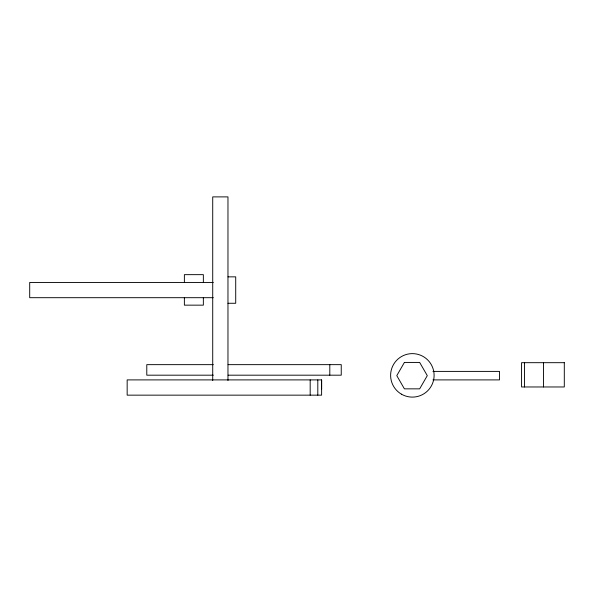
<?xml version="1.0" encoding="UTF-8"?>
<svg xmlns="http://www.w3.org/2000/svg" width="594" height="594" viewBox="0 0 594 594"><rect width="100%" height="100%" fill="white"/><g stroke="black" fill="none" stroke-linecap="round" stroke-linejoin="round"><path stroke-width="0.89" d="M321.614 389.063L321.614 379.9L127.161 379.9L127.161 395.151L321.614 395.151L321.614 379.9M227.985 276.856L235.714 276.856L235.714 303.274L227.985 303.274M213.305 282.44L29.7 282.44L29.7 297.691L213.305 297.691M213.343 364.649L146.785 364.649L146.785 375.185L213.343 375.185M228.126 364.649L341.246 364.649L341.246 375.185L228.126 375.185M432.944 371.399L499.509 371.399L499.509 379.9L432.944 379.9M543.503 362.682L543.503 386.969M524.45 362.682L524.45 386.969M329.804 364.649L329.804 375.185M317.805 379.9L317.805 395.151M310.179 379.9L310.179 395.151M227.97 380.487L227.97 196.889L212.719 196.889L212.719 380.487M203.356 282.276L203.356 274.651L184.378 274.651L184.378 282.276M203.356 297.527L203.356 305.153L184.378 305.153L184.378 297.527M404.41 362.429L396.785 375.638L404.41 388.847L419.661 388.847L427.286 375.638L419.661 362.429L404.41 362.429M564.3 362.682L521.569 362.682L521.569 386.969L564.3 386.969L564.3 362.682M401.492 394.201A21.748 21.748 0 0 0 434.11 375.371A21.748 21.748 0 0 0 401.492 356.534A21.748 21.748 0 0 0 401.492 394.201"/></g></svg>
